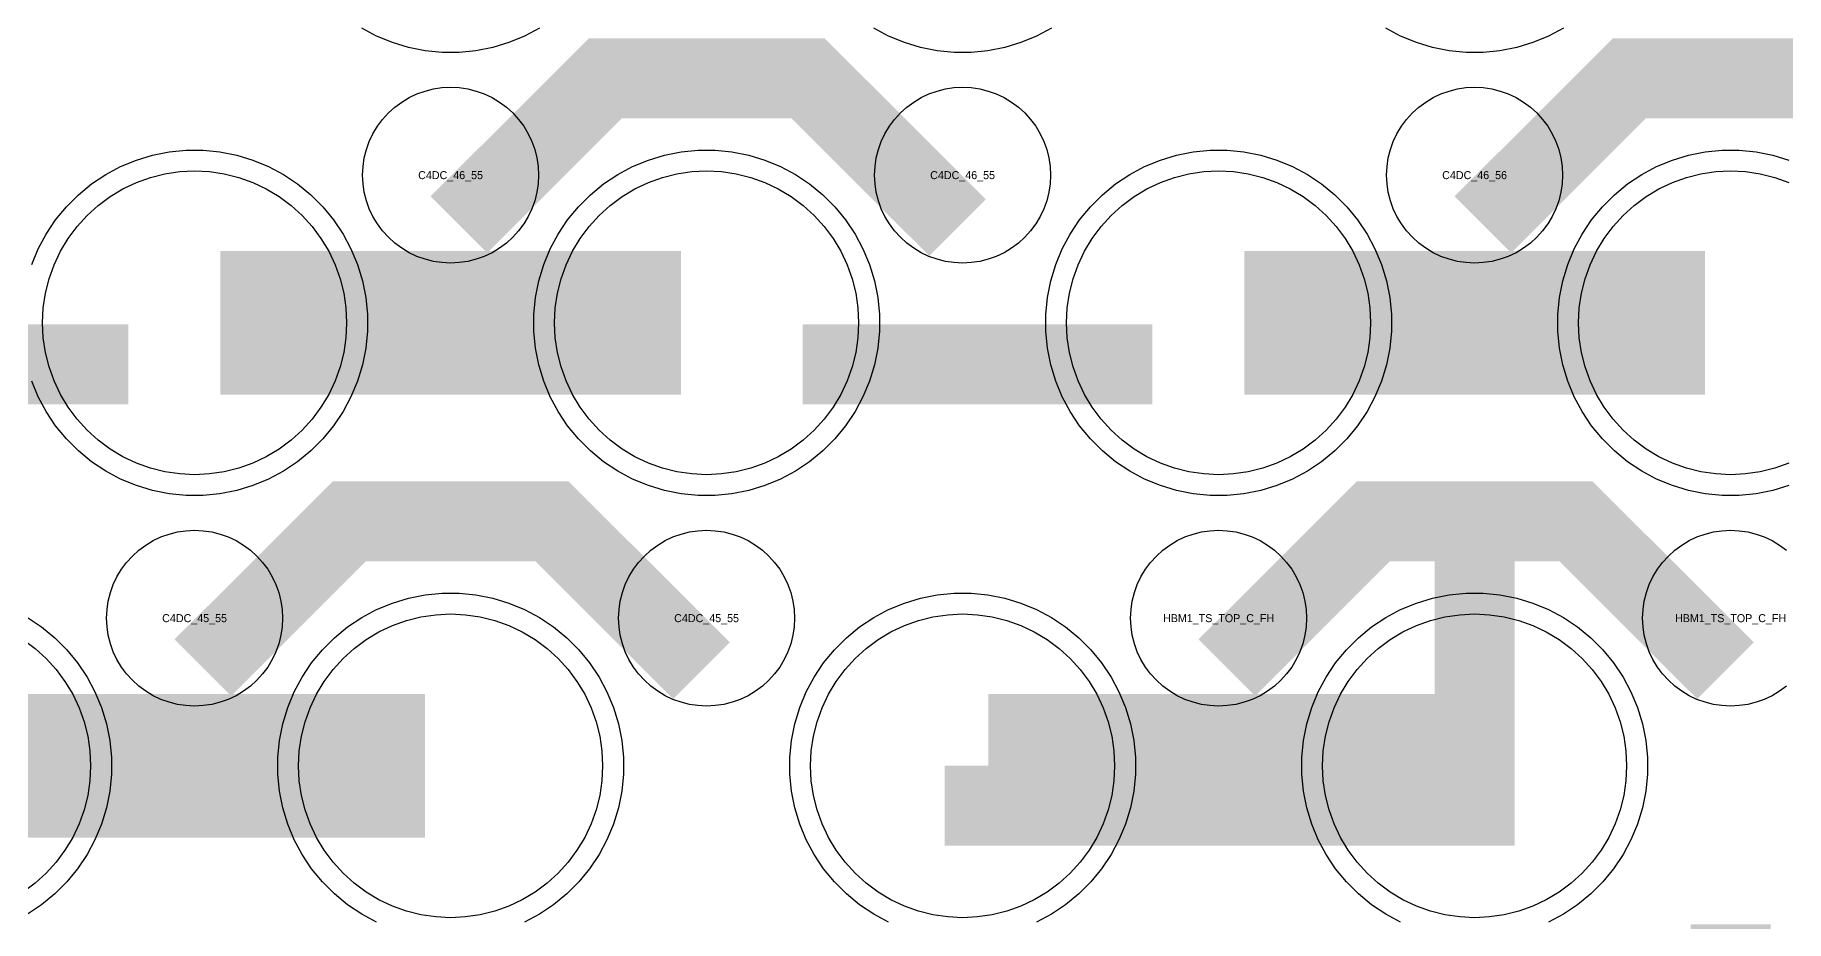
# Model space of a CAD drawing. Extents: x -11880 to 11880, y -14992 to 14992.
# Drawn here: x 5550 to 6097, y -8653 to -8376 of the extents above; entities that cross this region are included whole.
import ezdxf
from ezdxf.enums import TextEntityAlignment as Align

# ---------------------------------------------------------------- set-up
doc = ezdxf.new("R2010")
doc.units = 0
doc.header["$MEASUREMENT"] = 0
for name, color, linetype in [('GDS_775_DT_237', 138, 'CONTINUOUS'), ('RDL1_FS', 34, 'CONTINUOUS'), ('RDL_BS', 160, 'CONTINUOUS')]:
    doc.layers.add(name, color=color, linetype=linetype)

msp = doc.modelspace()

# ---------------------------------------------------------------- linework, layer by layer
at = {"layer": 'RDL1_FS', "color": 241, "true_color": 0xf7abae}
for points in [[(5600, -8513.124), (5595.343, -8512.895), (5590.732, -8512.211), (5586.209, -8511.079), (5581.819, -8509.507), (5577.605, -8507.515), (5573.605, -8505.117), (5569.86, -8502.339), (5566.406, -8499.209), (5563.276, -8495.755), (5560.498, -8492.01), (5558.1, -8488.01), (5556.108, -8483.796), (5554.536, -8479.406), (5553.404, -8474.883), (5552.72, -8470.272), (5552.491, -8465.615), (5552.72, -8460.958), (5553.404, -8456.347), (5554.536, -8451.824), (5556.108, -8447.434), (5558.1, -8443.22), (5560.498, -8439.22), (5563.276, -8435.475), (5566.406, -8432.021), (5569.86, -8428.891), (5573.605, -8426.113), (5577.605, -8423.715), (5581.819, -8421.723), (5586.209, -8420.151), (5590.732, -8419.019), (5595.343, -8418.335), (5600, -8418.106), (5604.657, -8418.335), (5609.268, -8419.019), (5613.791, -8420.151), (5618.181, -8421.723), (5622.395, -8423.715), (5626.395, -8426.113), (5630.14, -8428.891), (5633.594, -8432.021), (5636.724, -8435.475), (5639.502, -8439.22), (5641.9, -8443.22), (5643.892, -8447.434), (5645.464, -8451.824), (5646.596, -8456.347), (5647.28, -8460.958), (5647.509, -8465.615), (5647.28, -8470.272), (5646.596, -8474.883), (5645.464, -8479.406), (5643.892, -8483.796), (5641.9, -8488.01), (5639.502, -8492.01), (5636.724, -8495.755), (5633.594, -8499.209), (5630.14, -8502.339), (5626.395, -8505.117), (5622.395, -8507.515), (5618.181, -8509.507), (5613.791, -8511.079), (5609.268, -8512.211), (5604.657, -8512.895)], [(5760, -8513.124), (5755.343, -8512.895), (5750.732, -8512.211), (5746.209, -8511.079), (5741.819, -8509.507), (5737.605, -8507.515), (5733.605, -8505.117), (5729.86, -8502.339), (5726.406, -8499.209), (5723.276, -8495.755), (5720.498, -8492.01), (5718.1, -8488.01), (5716.108, -8483.796), (5714.536, -8479.406), (5713.404, -8474.883), (5712.72, -8470.272), (5712.491, -8465.615), (5712.72, -8460.958), (5713.404, -8456.347), (5714.536, -8451.824), (5716.108, -8447.434), (5718.1, -8443.22), (5720.498, -8439.22), (5723.276, -8435.475), (5726.406, -8432.021), (5729.86, -8428.891), (5733.605, -8426.113), (5737.605, -8423.715), (5741.819, -8421.723), (5746.209, -8420.151), (5750.732, -8419.019), (5755.343, -8418.335), (5760, -8418.106), (5764.657, -8418.335), (5769.268, -8419.019), (5773.791, -8420.151), (5778.181, -8421.723), (5782.395, -8423.715), (5786.395, -8426.113), (5790.14, -8428.891), (5793.594, -8432.021), (5796.724, -8435.475), (5799.502, -8439.22), (5801.9, -8443.22), (5803.892, -8447.434), (5805.464, -8451.824), (5806.596, -8456.347), (5807.28, -8460.958), (5807.509, -8465.615), (5807.28, -8470.272), (5806.596, -8474.883), (5805.464, -8479.406), (5803.892, -8483.796), (5801.9, -8488.01), (5799.502, -8492.01), (5796.724, -8495.755), (5793.594, -8499.209), (5790.14, -8502.339), (5786.395, -8505.117), (5782.395, -8507.515), (5778.181, -8509.507), (5773.791, -8511.079), (5769.268, -8512.211), (5764.657, -8512.895)], [(5920, -8513.124), (5915.343, -8512.895), (5910.732, -8512.211), (5906.209, -8511.079), (5901.819, -8509.507), (5897.605, -8507.515), (5893.605, -8505.117), (5889.86, -8502.339), (5886.406, -8499.209), (5883.276, -8495.755), (5880.498, -8492.01), (5878.1, -8488.01), (5876.108, -8483.796), (5874.536, -8479.406), (5873.404, -8474.883), (5872.72, -8470.272), (5872.491, -8465.615), (5872.72, -8460.958), (5873.404, -8456.347), (5874.536, -8451.824), (5876.108, -8447.434), (5878.1, -8443.22), (5880.498, -8439.22), (5883.276, -8435.475), (5886.406, -8432.021), (5889.86, -8428.891), (5893.605, -8426.113), (5897.605, -8423.715), (5901.819, -8421.723), (5906.209, -8420.151), (5910.732, -8419.019), (5915.343, -8418.335), (5920, -8418.106), (5924.657, -8418.335), (5929.268, -8419.019), (5933.791, -8420.151), (5938.181, -8421.723), (5942.395, -8423.715), (5946.395, -8426.113), (5950.14, -8428.891), (5953.594, -8432.021), (5956.724, -8435.475), (5959.502, -8439.22), (5961.9, -8443.22), (5963.892, -8447.434), (5965.464, -8451.824), (5966.596, -8456.347), (5967.28, -8460.958), (5967.509, -8465.615), (5967.28, -8470.272), (5966.596, -8474.883), (5965.464, -8479.406), (5963.892, -8483.796), (5961.9, -8488.01), (5959.502, -8492.01), (5956.724, -8495.755), (5953.594, -8499.209), (5950.14, -8502.339), (5946.395, -8505.117), (5942.395, -8507.515), (5938.181, -8509.507), (5933.791, -8511.079), (5929.268, -8512.211), (5924.657, -8512.895)]]:
    msp.add_lwpolyline(points, close=True, dxfattribs=at)
msp.add_lwpolyline([(6098.181, -8509.507), (6093.791, -8511.079), (6089.268, -8512.211), (6084.657, -8512.895), (6080, -8513.124), (6075.343, -8512.895), (6070.732, -8512.211), (6066.209, -8511.079), (6061.819, -8509.507), (6057.605, -8507.515), (6053.605, -8505.117), (6049.86, -8502.339), (6046.406, -8499.209), (6043.276, -8495.755), (6040.498, -8492.01), (6038.1, -8488.01), (6036.108, -8483.796), (6034.536, -8479.406), (6033.404, -8474.883), (6032.72, -8470.272), (6032.491, -8465.615), (6032.72, -8460.958), (6033.404, -8456.347), (6034.536, -8451.824), (6036.108, -8447.434), (6038.1, -8443.22), (6040.498, -8439.22), (6043.276, -8435.475), (6046.406, -8432.021), (6049.86, -8428.891), (6053.605, -8426.113), (6057.605, -8423.715), (6061.819, -8421.723), (6066.209, -8420.151), (6070.732, -8419.019), (6075.343, -8418.335), (6080, -8418.106), (6084.657, -8418.335), (6089.268, -8419.019), (6093.791, -8420.151), (6098.181, -8421.723)], dxfattribs=at)
for points in [[(5608.002, -8465.615, 45, 45, 0), (5680.002, -8465.615, 45, 45, 0)], [(5680.002, -8465.615, 45, 45, 0), (5752.002, -8465.615, 45, 45, 0)], [(5928.002, -8465.615, 45, 45, 0), (6000.002, -8465.615, 45, 45, 0)], [(6000.002, -8465.615, 45, 45, 0), (6072.002, -8465.615, 45, 45, 0)]]:
    msp.add_lwpolyline(points, format="xyseb", dxfattribs=at)
at = {"layer": 'RDL1_FS'}
for points in [[(5680, -8651.689), (5675.343, -8651.46), (5670.732, -8650.776), (5666.209, -8649.644), (5661.819, -8648.072), (5657.605, -8646.08), (5653.605, -8643.682), (5649.86, -8640.904), (5646.406, -8637.774), (5643.276, -8634.32), (5640.498, -8630.575), (5638.1, -8626.575), (5636.108, -8622.361), (5634.536, -8617.971), (5633.404, -8613.448), (5632.72, -8608.837), (5632.491, -8604.18), (5632.72, -8599.523), (5633.404, -8594.912), (5634.536, -8590.389), (5636.108, -8585.999), (5638.1, -8581.785), (5640.498, -8577.785), (5643.276, -8574.04), (5646.406, -8570.586), (5649.86, -8567.456), (5653.605, -8564.678), (5657.605, -8562.28), (5661.819, -8560.288), (5666.209, -8558.716), (5670.732, -8557.584), (5675.343, -8556.9), (5680, -8556.671), (5684.657, -8556.9), (5689.268, -8557.584), (5693.791, -8558.716), (5698.181, -8560.288), (5702.395, -8562.28), (5706.395, -8564.678), (5710.14, -8567.456), (5713.594, -8570.586), (5716.724, -8574.04), (5719.502, -8577.785), (5721.9, -8581.785), (5723.892, -8585.999), (5725.464, -8590.389), (5726.596, -8594.912), (5727.28, -8599.523), (5727.509, -8604.18), (5727.28, -8608.837), (5726.596, -8613.448), (5725.464, -8617.971), (5723.892, -8622.361), (5721.9, -8626.575), (5719.502, -8630.575), (5716.724, -8634.32), (5713.594, -8637.774), (5710.14, -8640.904), (5706.395, -8643.682), (5702.395, -8646.08), (5698.181, -8648.072), (5693.791, -8649.644), (5689.268, -8650.776), (5684.657, -8651.46)], [(5840, -8651.689), (5835.343, -8651.46), (5830.732, -8650.776), (5826.209, -8649.644), (5821.819, -8648.072), (5817.605, -8646.08), (5813.605, -8643.682), (5809.86, -8640.904), (5806.406, -8637.774), (5803.276, -8634.32), (5800.498, -8630.575), (5798.1, -8626.575), (5796.108, -8622.361), (5794.536, -8617.971), (5793.404, -8613.448), (5792.72, -8608.837), (5792.491, -8604.18), (5792.72, -8599.523), (5793.404, -8594.912), (5794.536, -8590.389), (5796.108, -8585.999), (5798.1, -8581.785), (5800.498, -8577.785), (5803.276, -8574.04), (5806.406, -8570.586), (5809.86, -8567.456), (5813.605, -8564.678), (5817.605, -8562.28), (5821.819, -8560.288), (5826.209, -8558.716), (5830.732, -8557.584), (5835.343, -8556.9), (5840, -8556.671), (5844.657, -8556.9), (5849.268, -8557.584), (5853.791, -8558.716), (5858.181, -8560.288), (5862.395, -8562.28), (5866.395, -8564.678), (5870.14, -8567.456), (5873.594, -8570.586), (5876.724, -8574.04), (5879.502, -8577.785), (5881.9, -8581.785), (5883.892, -8585.999), (5885.464, -8590.389), (5886.596, -8594.912), (5887.28, -8599.523), (5887.509, -8604.18), (5887.28, -8608.837), (5886.596, -8613.448), (5885.464, -8617.971), (5883.892, -8622.361), (5881.9, -8626.575), (5879.502, -8630.575), (5876.724, -8634.32), (5873.594, -8637.774), (5870.14, -8640.904), (5866.395, -8643.682), (5862.395, -8646.08), (5858.181, -8648.072), (5853.791, -8649.644), (5849.268, -8650.776), (5844.657, -8651.46)], [(6000, -8651.689), (5995.343, -8651.46), (5990.732, -8650.776), (5986.209, -8649.644), (5981.819, -8648.072), (5977.605, -8646.08), (5973.605, -8643.682), (5969.86, -8640.904), (5966.406, -8637.774), (5963.276, -8634.32), (5960.498, -8630.575), (5958.1, -8626.575), (5956.108, -8622.361), (5954.536, -8617.971), (5953.404, -8613.448), (5952.72, -8608.837), (5952.491, -8604.18), (5952.72, -8599.523), (5953.404, -8594.912), (5954.536, -8590.389), (5956.108, -8585.999), (5958.1, -8581.785), (5960.498, -8577.785), (5963.276, -8574.04), (5966.406, -8570.586), (5969.86, -8567.456), (5973.605, -8564.678), (5977.605, -8562.28), (5981.819, -8560.288), (5986.209, -8558.716), (5990.732, -8557.584), (5995.343, -8556.9), (6000, -8556.671), (6004.657, -8556.9), (6009.268, -8557.584), (6013.791, -8558.716), (6018.181, -8560.288), (6022.395, -8562.28), (6026.395, -8564.678), (6030.14, -8567.456), (6033.594, -8570.586), (6036.724, -8574.04), (6039.502, -8577.785), (6041.9, -8581.785), (6043.892, -8585.999), (6045.464, -8590.389), (6046.596, -8594.912), (6047.28, -8599.523), (6047.509, -8604.18), (6047.28, -8608.837), (6046.596, -8613.448), (6045.464, -8617.971), (6043.892, -8622.361), (6041.9, -8626.575), (6039.502, -8630.575), (6036.724, -8634.32), (6033.594, -8637.774), (6030.14, -8640.904), (6026.395, -8643.682), (6022.395, -8646.08), (6018.181, -8648.072), (6013.791, -8649.644), (6009.268, -8650.776), (6004.657, -8651.46)]]:
    msp.add_lwpolyline(points, close=True, dxfattribs=at)
msp.add_lwpolyline([(5546.395, -8564.678), (5550.14, -8567.456), (5553.594, -8570.586), (5556.724, -8574.04), (5559.502, -8577.785), (5561.9, -8581.785), (5563.892, -8585.999), (5565.464, -8590.389), (5566.596, -8594.912), (5567.28, -8599.523), (5567.509, -8604.18), (5567.28, -8608.837), (5566.596, -8613.448), (5565.464, -8617.971), (5563.892, -8622.361), (5561.9, -8626.575), (5559.502, -8630.575), (5556.724, -8634.32), (5553.594, -8637.774), (5550.14, -8640.904), (5546.395, -8643.682)], dxfattribs=at)
for points in [[(5528.002, -8604.18, 45, 45, 0), (5600.002, -8604.18, 45, 45, 0)], [(5600.002, -8604.18, 45, 45, 0), (5672.002, -8604.18, 45, 45, 0)], [(5848.002, -8604.18, 45, 45, 0), (5920.002, -8604.18, 45, 45, 0)], [(5920.002, -8604.18, 45, 45, 0), (5992.002, -8604.18, 45, 45, 0)]]:
    msp.add_lwpolyline(points, format="xyseb", dxfattribs=at)
at = {"layer": 'RDL_BS'}
for points in [[(5707.777, -8373.438), (5703.115, -8375.93), (5698.205, -8377.961), (5693.165, -8379.492), (5687.938, -8380.538), (5682.644, -8381.055), (5677.356, -8381.055), (5672.062, -8380.538), (5666.835, -8379.492), (5661.795, -8377.961), (5656.885, -8375.93), (5652.223, -8373.438)], [(5867.777, -8373.438), (5863.115, -8375.93), (5858.205, -8377.961), (5853.165, -8379.492), (5847.938, -8380.538), (5842.644, -8381.055), (5837.356, -8381.055), (5832.062, -8380.538), (5826.835, -8379.492), (5821.795, -8377.961), (5816.885, -8375.93), (5812.223, -8373.438)], [(6027.777, -8373.438), (6023.115, -8375.93), (6018.205, -8377.961), (6013.165, -8379.492), (6007.938, -8380.538), (6002.644, -8381.055), (5997.356, -8381.055), (5992.062, -8380.538), (5986.835, -8379.492), (5981.795, -8377.961), (5976.885, -8375.93), (5972.223, -8373.438)], [(6097.443, -8579.246), (6095.28, -8580.849), (6092.956, -8582.242), (6090.519, -8583.394), (6087.984, -8584.301), (6085.365, -8584.958), (6082.693, -8585.354), (6080, -8585.486), (6077.307, -8585.354), (6074.635, -8584.958), (6072.016, -8584.301), (6069.481, -8583.394), (6067.044, -8582.242), (6064.72, -8580.849), (6062.557, -8579.246), (6060.558, -8577.434), (6058.746, -8575.435), (6057.143, -8573.272), (6055.75, -8570.948), (6054.598, -8568.511), (6053.691, -8565.976), (6053.034, -8563.357), (6052.638, -8560.685), (6052.506, -8557.992), (6052.638, -8555.299), (6053.034, -8552.627), (6053.691, -8550.008), (6054.598, -8547.473), (6055.75, -8545.036), (6057.143, -8542.712), (6058.746, -8540.549), (6060.558, -8538.55), (6062.557, -8536.738), (6064.72, -8535.135), (6067.044, -8533.742), (6069.481, -8532.59), (6072.016, -8531.683), (6074.635, -8531.026), (6077.307, -8530.63), (6080, -8530.498), (6082.693, -8530.63), (6085.365, -8531.026), (6087.984, -8531.683), (6090.519, -8532.59), (6092.956, -8533.742), (6095.28, -8535.135), (6097.443, -8536.738)], [(5656.885, -8653.055), (5652.223, -8650.563), (5647.809, -8647.616), (5643.708, -8644.254), (5639.926, -8640.472), (5636.564, -8636.371), (5633.617, -8631.957), (5631.125, -8627.295), (5629.094, -8622.385), (5627.563, -8617.345), (5626.517, -8612.118), (5626, -8606.824), (5626, -8601.536), (5626.517, -8596.242), (5627.563, -8591.015), (5629.094, -8585.975), (5631.125, -8581.065), (5633.617, -8576.403), (5636.564, -8571.989), (5639.926, -8567.888), (5643.708, -8564.106), (5647.809, -8560.744), (5652.223, -8557.797), (5656.885, -8555.305), (5661.795, -8553.274), (5666.835, -8551.743), (5672.062, -8550.697), (5677.356, -8550.18), (5682.644, -8550.18), (5687.938, -8550.697), (5693.165, -8551.743), (5698.205, -8553.274), (5703.115, -8555.305), (5707.777, -8557.797), (5712.191, -8560.744), (5716.292, -8564.106), (5720.074, -8567.888), (5723.436, -8571.989), (5726.383, -8576.403), (5728.875, -8581.065), (5730.906, -8585.975), (5732.437, -8591.015), (5733.483, -8596.242), (5734, -8601.536), (5734, -8606.824), (5733.483, -8612.118), (5732.437, -8617.345), (5730.906, -8622.385), (5728.875, -8627.295), (5726.383, -8631.957), (5723.436, -8636.371), (5720.074, -8640.472), (5716.292, -8644.254), (5712.191, -8647.616), (5707.777, -8650.563), (5703.115, -8653.055)], [(5816.885, -8653.055), (5812.223, -8650.563), (5807.809, -8647.616), (5803.708, -8644.254), (5799.926, -8640.472), (5796.564, -8636.371), (5793.617, -8631.957), (5791.125, -8627.295), (5789.094, -8622.385), (5787.563, -8617.345), (5786.517, -8612.118), (5786, -8606.824), (5786, -8601.536), (5786.517, -8596.242), (5787.563, -8591.015), (5789.094, -8585.975), (5791.125, -8581.065), (5793.617, -8576.403), (5796.564, -8571.989), (5799.926, -8567.888), (5803.708, -8564.106), (5807.809, -8560.744), (5812.223, -8557.797), (5816.885, -8555.305), (5821.795, -8553.274), (5826.835, -8551.743), (5832.062, -8550.697), (5837.356, -8550.18), (5842.644, -8550.18), (5847.938, -8550.697), (5853.165, -8551.743), (5858.205, -8553.274), (5863.115, -8555.305), (5867.777, -8557.797), (5872.191, -8560.744), (5876.292, -8564.106), (5880.074, -8567.888), (5883.436, -8571.989), (5886.383, -8576.403), (5888.875, -8581.065), (5890.906, -8585.975), (5892.437, -8591.015), (5893.483, -8596.242), (5894, -8601.536), (5894, -8606.824), (5893.483, -8612.118), (5892.437, -8617.345), (5890.906, -8622.385), (5888.875, -8627.295), (5886.383, -8631.957), (5883.436, -8636.371), (5880.074, -8640.472), (5876.292, -8644.254), (5872.191, -8647.616), (5867.777, -8650.563), (5863.115, -8653.055)], [(5976.885, -8653.055), (5972.223, -8650.563), (5967.809, -8647.616), (5963.708, -8644.254), (5959.926, -8640.472), (5956.564, -8636.371), (5953.617, -8631.957), (5951.125, -8627.295), (5949.094, -8622.385), (5947.563, -8617.345), (5946.517, -8612.118), (5946, -8606.824), (5946, -8601.536), (5946.517, -8596.242), (5947.563, -8591.015), (5949.094, -8585.975), (5951.125, -8581.065), (5953.617, -8576.403), (5956.564, -8571.989), (5959.926, -8567.888), (5963.708, -8564.106), (5967.809, -8560.744), (5972.223, -8557.797), (5976.885, -8555.305), (5981.795, -8553.274), (5986.835, -8551.743), (5992.062, -8550.697), (5997.356, -8550.18), (6002.644, -8550.18), (6007.938, -8550.697), (6013.165, -8551.743), (6018.205, -8553.274), (6023.115, -8555.305), (6027.777, -8557.797), (6032.191, -8560.744), (6036.292, -8564.106), (6040.074, -8567.888), (6043.436, -8571.989), (6046.383, -8576.403), (6048.875, -8581.065), (6050.906, -8585.975), (6052.437, -8591.015), (6053.483, -8596.242), (6054, -8601.536), (6054, -8606.824), (6053.483, -8612.118), (6052.437, -8617.345), (6050.906, -8622.385), (6048.875, -8627.295), (6046.383, -8631.957), (6043.436, -8636.371), (6040.074, -8640.472), (6036.292, -8644.254), (6032.191, -8647.616), (6027.777, -8650.563), (6023.115, -8653.055)], [(5547.777, -8557.797), (5552.191, -8560.744), (5556.292, -8564.106), (5560.074, -8567.888), (5563.436, -8571.989), (5566.383, -8576.403), (5568.875, -8581.065), (5570.906, -8585.975), (5572.437, -8591.015), (5573.483, -8596.242), (5574, -8601.536), (5574, -8606.824), (5573.483, -8612.118), (5572.437, -8617.345), (5570.906, -8622.385), (5568.875, -8627.295), (5566.383, -8631.957), (5563.436, -8636.371), (5560.074, -8640.472), (5556.292, -8644.254), (5552.191, -8647.616), (5547.777, -8650.563)]]:
    msp.add_lwpolyline(points, dxfattribs=at)
for points in [[(5682.562, -8434.929, 25, 25, 0), (5728.377, -8389.114, 25, 25, 0), (5761.93, -8389.114, 25, 25, 0)], [(5838.401, -8435.828, 25, 25, 0), (5791.687, -8389.114, 25, 25, 0), (5761.929, -8389.114, 25, 25, 0)], [(6002.562, -8434.929, 25, 25, 0), (6048.377, -8389.114, 25, 25, 0), (6081.93, -8389.114, 25, 25, 0)], [(6158.401, -8435.828, 25, 25, 0), (6111.687, -8389.114, 25, 25, 0), (6081.929, -8389.114, 25, 25, 0)], [(6000, -8629.18, 25, 25, 0), (6000, -8515.179, 25, 25, 0)], [(5602.562, -8573.494, 25, 25, 0), (5648.377, -8527.679, 25, 25, 0), (5681.93, -8527.679, 25, 25, 0)], [(5758.401, -8574.393, 25, 25, 0), (5711.687, -8527.679, 25, 25, 0), (5681.929, -8527.679, 25, 25, 0)], [(5922.562, -8573.494, 25, 25, 0), (5968.377, -8527.679, 25, 25, 0), (6001.93, -8527.679, 25, 25, 0)], [(6078.401, -8574.393, 25, 25, 0), (6031.687, -8527.679, 25, 25, 0), (6001.929, -8527.679, 25, 25, 0)], [(5834.397, -8616.68, 25, 25, 0), (6012.5, -8616.68, 25, 25, 0)], [(6080, -8767.745, 25, 25, 0), (6080, -8653.744, 25, 25, 0)]]:
    msp.add_lwpolyline(points, format="xyseb", dxfattribs=at)
for points in [[(5680, -8446.921), (5677.307, -8446.789), (5674.635, -8446.393), (5672.016, -8445.736), (5669.481, -8444.829), (5667.044, -8443.677), (5664.72, -8442.284), (5662.557, -8440.681), (5660.558, -8438.869), (5658.746, -8436.87), (5657.143, -8434.707), (5655.75, -8432.383), (5654.598, -8429.946), (5653.691, -8427.411), (5653.034, -8424.792), (5652.638, -8422.12), (5652.506, -8419.427), (5652.638, -8416.734), (5653.034, -8414.062), (5653.691, -8411.443), (5654.598, -8408.908), (5655.75, -8406.471), (5657.143, -8404.147), (5658.746, -8401.984), (5660.558, -8399.985), (5662.557, -8398.173), (5664.72, -8396.57), (5667.044, -8395.177), (5669.481, -8394.025), (5672.016, -8393.118), (5674.635, -8392.461), (5677.307, -8392.065), (5680, -8391.933), (5682.693, -8392.065), (5685.365, -8392.461), (5687.984, -8393.118), (5690.519, -8394.025), (5692.956, -8395.177), (5695.28, -8396.57), (5697.443, -8398.173), (5699.442, -8399.985), (5701.254, -8401.984), (5702.857, -8404.147), (5704.25, -8406.471), (5705.402, -8408.908), (5706.309, -8411.443), (5706.966, -8414.062), (5707.362, -8416.734), (5707.494, -8419.427), (5707.362, -8422.12), (5706.966, -8424.792), (5706.309, -8427.411), (5705.402, -8429.946), (5704.25, -8432.383), (5702.857, -8434.707), (5701.254, -8436.87), (5699.442, -8438.869), (5697.443, -8440.681), (5695.28, -8442.284), (5692.956, -8443.677), (5690.519, -8444.829), (5687.984, -8445.736), (5685.365, -8446.393), (5682.693, -8446.789)], [(5840, -8446.921), (5837.307, -8446.789), (5834.635, -8446.393), (5832.016, -8445.736), (5829.481, -8444.829), (5827.044, -8443.677), (5824.72, -8442.284), (5822.557, -8440.681), (5820.558, -8438.869), (5818.746, -8436.87), (5817.143, -8434.707), (5815.75, -8432.383), (5814.598, -8429.946), (5813.691, -8427.411), (5813.034, -8424.792), (5812.638, -8422.12), (5812.506, -8419.427), (5812.638, -8416.734), (5813.034, -8414.062), (5813.691, -8411.443), (5814.598, -8408.908), (5815.75, -8406.471), (5817.143, -8404.147), (5818.746, -8401.984), (5820.558, -8399.985), (5822.557, -8398.173), (5824.72, -8396.57), (5827.044, -8395.177), (5829.481, -8394.025), (5832.016, -8393.118), (5834.635, -8392.461), (5837.307, -8392.065), (5840, -8391.933), (5842.693, -8392.065), (5845.365, -8392.461), (5847.984, -8393.118), (5850.519, -8394.025), (5852.956, -8395.177), (5855.28, -8396.57), (5857.443, -8398.173), (5859.442, -8399.985), (5861.254, -8401.984), (5862.857, -8404.147), (5864.25, -8406.471), (5865.402, -8408.908), (5866.309, -8411.443), (5866.966, -8414.062), (5867.362, -8416.734), (5867.494, -8419.427), (5867.362, -8422.12), (5866.966, -8424.792), (5866.309, -8427.411), (5865.402, -8429.946), (5864.25, -8432.383), (5862.857, -8434.707), (5861.254, -8436.87), (5859.442, -8438.869), (5857.443, -8440.681), (5855.28, -8442.284), (5852.956, -8443.677), (5850.519, -8444.829), (5847.984, -8445.736), (5845.365, -8446.393), (5842.693, -8446.789)], [(6000, -8446.921), (5997.307, -8446.789), (5994.635, -8446.393), (5992.016, -8445.736), (5989.481, -8444.829), (5987.044, -8443.677), (5984.72, -8442.284), (5982.557, -8440.681), (5980.558, -8438.869), (5978.746, -8436.87), (5977.143, -8434.707), (5975.75, -8432.383), (5974.598, -8429.946), (5973.691, -8427.411), (5973.034, -8424.792), (5972.638, -8422.12), (5972.506, -8419.427), (5972.638, -8416.734), (5973.034, -8414.062), (5973.691, -8411.443), (5974.598, -8408.908), (5975.75, -8406.471), (5977.143, -8404.147), (5978.746, -8401.984), (5980.558, -8399.985), (5982.557, -8398.173), (5984.72, -8396.57), (5987.044, -8395.177), (5989.481, -8394.025), (5992.016, -8393.118), (5994.635, -8392.461), (5997.307, -8392.065), (6000, -8391.933), (6002.693, -8392.065), (6005.365, -8392.461), (6007.984, -8393.118), (6010.519, -8394.025), (6012.956, -8395.177), (6015.28, -8396.57), (6017.443, -8398.173), (6019.442, -8399.985), (6021.254, -8401.984), (6022.857, -8404.147), (6024.25, -8406.471), (6025.402, -8408.908), (6026.309, -8411.443), (6026.966, -8414.062), (6027.362, -8416.734), (6027.494, -8419.427), (6027.362, -8422.12), (6026.966, -8424.792), (6026.309, -8427.411), (6025.402, -8429.946), (6024.25, -8432.383), (6022.857, -8434.707), (6021.254, -8436.87), (6019.442, -8438.869), (6017.443, -8440.681), (6015.28, -8442.284), (6012.956, -8443.677), (6010.519, -8444.829), (6007.984, -8445.736), (6005.365, -8446.393), (6002.693, -8446.789)], [(5600, -8585.486), (5597.307, -8585.354), (5594.635, -8584.958), (5592.016, -8584.301), (5589.481, -8583.394), (5587.044, -8582.242), (5584.72, -8580.849), (5582.557, -8579.246), (5580.558, -8577.434), (5578.746, -8575.435), (5577.143, -8573.272), (5575.75, -8570.948), (5574.598, -8568.511), (5573.691, -8565.976), (5573.034, -8563.357), (5572.638, -8560.685), (5572.506, -8557.992), (5572.638, -8555.299), (5573.034, -8552.627), (5573.691, -8550.008), (5574.598, -8547.473), (5575.75, -8545.036), (5577.143, -8542.712), (5578.746, -8540.549), (5580.558, -8538.55), (5582.557, -8536.738), (5584.72, -8535.135), (5587.044, -8533.742), (5589.481, -8532.59), (5592.016, -8531.683), (5594.635, -8531.026), (5597.307, -8530.63), (5600, -8530.498), (5602.693, -8530.63), (5605.365, -8531.026), (5607.984, -8531.683), (5610.519, -8532.59), (5612.956, -8533.742), (5615.28, -8535.135), (5617.443, -8536.738), (5619.442, -8538.55), (5621.254, -8540.549), (5622.857, -8542.712), (5624.25, -8545.036), (5625.402, -8547.473), (5626.309, -8550.008), (5626.966, -8552.627), (5627.362, -8555.299), (5627.494, -8557.992), (5627.362, -8560.685), (5626.966, -8563.357), (5626.309, -8565.976), (5625.402, -8568.511), (5624.25, -8570.948), (5622.857, -8573.272), (5621.254, -8575.435), (5619.442, -8577.434), (5617.443, -8579.246), (5615.28, -8580.849), (5612.956, -8582.242), (5610.519, -8583.394), (5607.984, -8584.301), (5605.365, -8584.958), (5602.693, -8585.354)], [(5760, -8585.486), (5757.307, -8585.354), (5754.635, -8584.958), (5752.016, -8584.301), (5749.481, -8583.394), (5747.044, -8582.242), (5744.72, -8580.849), (5742.557, -8579.246), (5740.558, -8577.434), (5738.746, -8575.435), (5737.143, -8573.272), (5735.75, -8570.948), (5734.598, -8568.511), (5733.691, -8565.976), (5733.034, -8563.357), (5732.638, -8560.685), (5732.506, -8557.992), (5732.638, -8555.299), (5733.034, -8552.627), (5733.691, -8550.008), (5734.598, -8547.473), (5735.75, -8545.036), (5737.143, -8542.712), (5738.746, -8540.549), (5740.558, -8538.55), (5742.557, -8536.738), (5744.72, -8535.135), (5747.044, -8533.742), (5749.481, -8532.59), (5752.016, -8531.683), (5754.635, -8531.026), (5757.307, -8530.63), (5760, -8530.498), (5762.693, -8530.63), (5765.365, -8531.026), (5767.984, -8531.683), (5770.519, -8532.59), (5772.956, -8533.742), (5775.28, -8535.135), (5777.443, -8536.738), (5779.442, -8538.55), (5781.254, -8540.549), (5782.857, -8542.712), (5784.25, -8545.036), (5785.402, -8547.473), (5786.309, -8550.008), (5786.966, -8552.627), (5787.362, -8555.299), (5787.494, -8557.992), (5787.362, -8560.685), (5786.966, -8563.357), (5786.309, -8565.976), (5785.402, -8568.511), (5784.25, -8570.948), (5782.857, -8573.272), (5781.254, -8575.435), (5779.442, -8577.434), (5777.443, -8579.246), (5775.28, -8580.849), (5772.956, -8582.242), (5770.519, -8583.394), (5767.984, -8584.301), (5765.365, -8584.958), (5762.693, -8585.354)], [(5920, -8585.486), (5917.307, -8585.354), (5914.635, -8584.958), (5912.016, -8584.301), (5909.481, -8583.394), (5907.044, -8582.242), (5904.72, -8580.849), (5902.557, -8579.246), (5900.558, -8577.434), (5898.746, -8575.435), (5897.143, -8573.272), (5895.75, -8570.948), (5894.598, -8568.511), (5893.691, -8565.976), (5893.034, -8563.357), (5892.638, -8560.685), (5892.506, -8557.992), (5892.638, -8555.299), (5893.034, -8552.627), (5893.691, -8550.008), (5894.598, -8547.473), (5895.75, -8545.036), (5897.143, -8542.712), (5898.746, -8540.549), (5900.558, -8538.55), (5902.557, -8536.738), (5904.72, -8535.135), (5907.044, -8533.742), (5909.481, -8532.59), (5912.016, -8531.683), (5914.635, -8531.026), (5917.307, -8530.63), (5920, -8530.498), (5922.693, -8530.63), (5925.365, -8531.026), (5927.984, -8531.683), (5930.519, -8532.59), (5932.956, -8533.742), (5935.28, -8535.135), (5937.443, -8536.738), (5939.442, -8538.55), (5941.254, -8540.549), (5942.857, -8542.712), (5944.25, -8545.036), (5945.402, -8547.473), (5946.309, -8550.008), (5946.966, -8552.627), (5947.362, -8555.299), (5947.494, -8557.992), (5947.362, -8560.685), (5946.966, -8563.357), (5946.309, -8565.976), (5945.402, -8568.511), (5944.25, -8570.948), (5942.857, -8573.272), (5941.254, -8575.435), (5939.442, -8577.434), (5937.443, -8579.246), (5935.28, -8580.849), (5932.956, -8582.242), (5930.519, -8583.394), (5927.984, -8584.301), (5925.365, -8584.958), (5922.693, -8585.354)]]:
    msp.add_lwpolyline(points, close=True, dxfattribs=at)
at = {"layer": 'RDL_BS', "color": 241, "true_color": 0xf7abae}
for points in [[(5549.094, -8447.41), (5551.125, -8442.5), (5553.617, -8437.838), (5556.564, -8433.424), (5559.926, -8429.323), (5563.708, -8425.541), (5567.809, -8422.179), (5572.223, -8419.232), (5576.885, -8416.74), (5581.795, -8414.709), (5586.835, -8413.178), (5592.062, -8412.132), (5597.356, -8411.615), (5602.644, -8411.615), (5607.938, -8412.132), (5613.165, -8413.178), (5618.205, -8414.709), (5623.115, -8416.74), (5627.777, -8419.232), (5632.191, -8422.179), (5636.292, -8425.541), (5640.074, -8429.323), (5643.436, -8433.424), (5646.383, -8437.838), (5648.875, -8442.5), (5650.906, -8447.41), (5652.437, -8452.45), (5653.483, -8457.677), (5654, -8462.971), (5654, -8468.259), (5653.483, -8473.553), (5652.437, -8478.78), (5650.906, -8483.82), (5648.875, -8488.73), (5646.383, -8493.392), (5643.436, -8497.806), (5640.074, -8501.907), (5636.292, -8505.689), (5632.191, -8509.051), (5627.777, -8511.998), (5623.115, -8514.49), (5618.205, -8516.521), (5613.165, -8518.052), (5607.938, -8519.098), (5602.644, -8519.615), (5597.356, -8519.615), (5592.062, -8519.098), (5586.835, -8518.052), (5581.795, -8516.521), (5576.885, -8514.49), (5572.223, -8511.998), (5567.809, -8509.051), (5563.708, -8505.689), (5559.926, -8501.907), (5556.564, -8497.806), (5553.617, -8493.392), (5551.125, -8488.73), (5549.094, -8483.82)], [(6098.205, -8516.521), (6093.165, -8518.052), (6087.938, -8519.098), (6082.644, -8519.615), (6077.356, -8519.615), (6072.062, -8519.098), (6066.835, -8518.052), (6061.795, -8516.521), (6056.885, -8514.49), (6052.223, -8511.998), (6047.809, -8509.051), (6043.708, -8505.689), (6039.926, -8501.907), (6036.564, -8497.806), (6033.617, -8493.392), (6031.125, -8488.73), (6029.094, -8483.82), (6027.563, -8478.78), (6026.517, -8473.553), (6026, -8468.259), (6026, -8462.971), (6026.517, -8457.677), (6027.563, -8452.45), (6029.094, -8447.41), (6031.125, -8442.5), (6033.617, -8437.838), (6036.564, -8433.424), (6039.926, -8429.323), (6043.708, -8425.541), (6047.809, -8422.179), (6052.223, -8419.232), (6056.885, -8416.74), (6061.795, -8414.709), (6066.835, -8413.178), (6072.062, -8412.132), (6077.356, -8411.615), (6082.644, -8411.615), (6087.938, -8412.132), (6093.165, -8413.178), (6098.205, -8414.709)]]:
    msp.add_lwpolyline(points, dxfattribs=at)
for points in [[(5757.356, -8519.615), (5752.062, -8519.098), (5746.835, -8518.052), (5741.795, -8516.521), (5736.885, -8514.49), (5732.223, -8511.998), (5727.809, -8509.051), (5723.708, -8505.689), (5719.926, -8501.907), (5716.564, -8497.806), (5713.617, -8493.392), (5711.125, -8488.73), (5709.094, -8483.82), (5707.563, -8478.78), (5706.517, -8473.553), (5706, -8468.259), (5706, -8462.971), (5706.517, -8457.677), (5707.563, -8452.45), (5709.094, -8447.41), (5711.125, -8442.5), (5713.617, -8437.838), (5716.564, -8433.424), (5719.926, -8429.323), (5723.708, -8425.541), (5727.809, -8422.179), (5732.223, -8419.232), (5736.885, -8416.74), (5741.795, -8414.709), (5746.835, -8413.178), (5752.062, -8412.132), (5757.356, -8411.615), (5762.644, -8411.615), (5767.938, -8412.132), (5773.165, -8413.178), (5778.205, -8414.709), (5783.115, -8416.74), (5787.777, -8419.232), (5792.191, -8422.179), (5796.292, -8425.541), (5800.074, -8429.323), (5803.436, -8433.424), (5806.383, -8437.838), (5808.875, -8442.5), (5810.906, -8447.41), (5812.437, -8452.45), (5813.483, -8457.677), (5814, -8462.971), (5814, -8468.259), (5813.483, -8473.553), (5812.437, -8478.78), (5810.906, -8483.82), (5808.875, -8488.73), (5806.383, -8493.392), (5803.436, -8497.806), (5800.074, -8501.907), (5796.292, -8505.689), (5792.191, -8509.051), (5787.777, -8511.998), (5783.115, -8514.49), (5778.205, -8516.521), (5773.165, -8518.052), (5767.938, -8519.098), (5762.644, -8519.615)], [(5917.356, -8519.615), (5912.062, -8519.098), (5906.835, -8518.052), (5901.795, -8516.521), (5896.885, -8514.49), (5892.223, -8511.998), (5887.809, -8509.051), (5883.708, -8505.689), (5879.926, -8501.907), (5876.564, -8497.806), (5873.617, -8493.392), (5871.125, -8488.73), (5869.094, -8483.82), (5867.563, -8478.78), (5866.517, -8473.553), (5866, -8468.259), (5866, -8462.971), (5866.517, -8457.677), (5867.563, -8452.45), (5869.094, -8447.41), (5871.125, -8442.5), (5873.617, -8437.838), (5876.564, -8433.424), (5879.926, -8429.323), (5883.708, -8425.541), (5887.809, -8422.179), (5892.223, -8419.232), (5896.885, -8416.74), (5901.795, -8414.709), (5906.835, -8413.178), (5912.062, -8412.132), (5917.356, -8411.615), (5922.644, -8411.615), (5927.938, -8412.132), (5933.165, -8413.178), (5938.205, -8414.709), (5943.115, -8416.74), (5947.777, -8419.232), (5952.191, -8422.179), (5956.292, -8425.541), (5960.074, -8429.323), (5963.436, -8433.424), (5966.383, -8437.838), (5968.875, -8442.5), (5970.906, -8447.41), (5972.437, -8452.45), (5973.483, -8457.677), (5974, -8462.971), (5974, -8468.259), (5973.483, -8473.553), (5972.437, -8478.78), (5970.906, -8483.82), (5968.875, -8488.73), (5966.383, -8493.392), (5963.436, -8497.806), (5960.074, -8501.907), (5956.292, -8505.689), (5952.191, -8509.051), (5947.777, -8511.998), (5943.115, -8514.49), (5938.205, -8516.521), (5933.165, -8518.052), (5927.938, -8519.098), (5922.644, -8519.615)]]:
    msp.add_lwpolyline(points, close=True, dxfattribs=at)
for points in [[(5470.016, -8478.628, 25, 25, 0), (5579.281, -8478.628, 25, 25, 0)], [(5790.016, -8478.628, 25, 25, 0), (5899.281, -8478.628, 25, 25, 0)]]:
    msp.add_lwpolyline(points, format="xyseb", dxfattribs=at)

# ---------------------------------------------------------------- texts
at = {"layer": 'GDS_775_DT_237'}
for s, p in [('C4DC_46_55', (5680, -8419.427)), ('C4DC_46_55', (5680, -8419.427)), ('C4DC_46_55', (5840, -8419.427)), ('C4DC_46_55', (5840, -8419.427)), ('C4DC_46_56', (6000, -8419.427)), ('C4DC_46_56', (6000, -8419.427)), ('C4DC_45_55', (5600, -8557.992)), ('C4DC_45_55', (5600, -8557.992)), ('C4DC_45_55', (5760, -8557.992)), ('C4DC_45_55', (5760, -8557.992)), ('HBM1_TS_TOP_C_FH', (5920, -8557.992)), ('HBM1_TS_TOP_C_FH', (5920, -8557.992)), ('HBM1_TS_TOP_C_FH', (6080, -8557.992)), ('HBM1_TS_TOP_C_FH', (6080, -8557.992))]:
    msp.add_text(s, height=2.5, dxfattribs=at).set_placement(p, align=Align.MIDDLE_CENTER)

doc.saveas('drawing.dxf')
